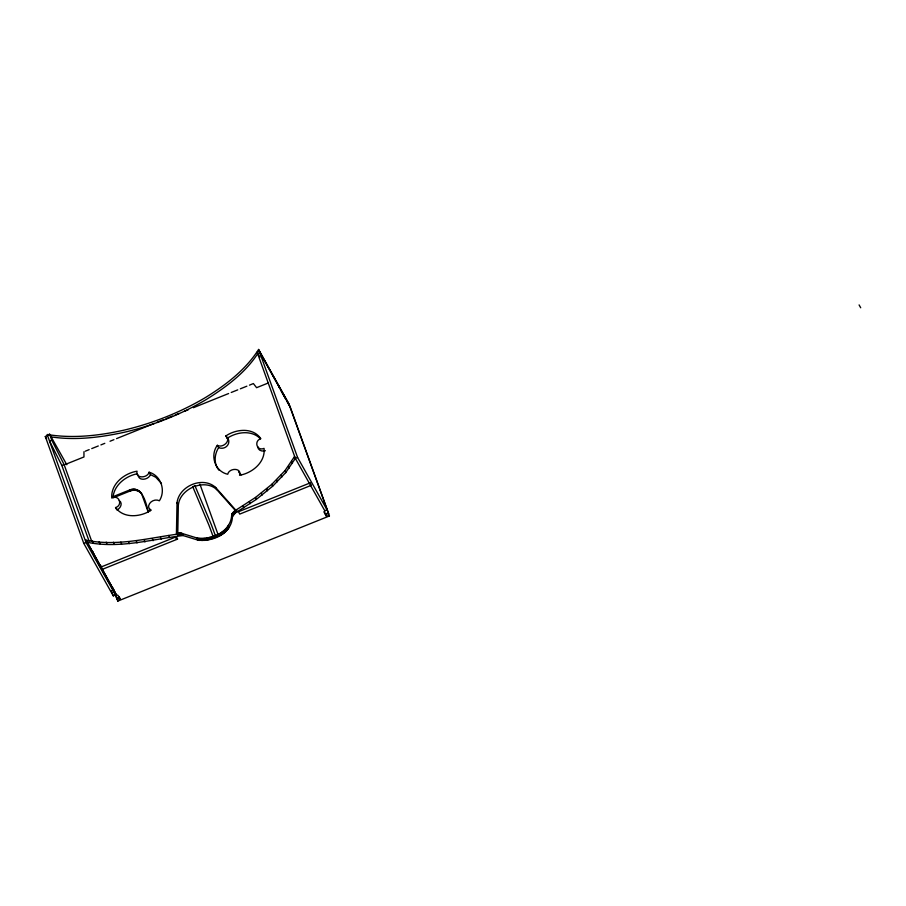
<?xml version="1.0" encoding="UTF-8"?>
<svg xmlns="http://www.w3.org/2000/svg" width="906" height="906" viewBox="0 0 906 906"><rect width="100%" height="100%" fill="white"/><g stroke="black" fill="none" stroke-linecap="round" stroke-linejoin="round"><path stroke-width="1.36" d="M83.952 451.732L83.952 456.964L65.255 464.472M176.41 534.302L177.021 502.819C178.924 486.114 202.672 475.854 215.503 487.349L236.33 510.735M177.769 533.894L178.335 505.152C179.116 496.567 186.104 489.92 193.737 486.76M112.967 497.541C114.043 485.129 125.606 476.069 137.191 473.781M113.091 588.096L117.78 601.086L119.977 598.866L118.018 595.389L116.285 594.676L86.047 540.191C118.29 546.964 150.906 537.269 182.321 533.521L196.84 537.971C211.619 540.146 231.166 531.822 231.721 514.54L234.699 510.893L255.515 497.451L271.891 484.257L285.005 470.599L294.631 456.386M86.772 542.196C119.014 548.979 151.63 539.285 183.046 535.537L197.565 539.987C212.344 542.162 231.891 533.838 232.457 516.556L235.424 512.909L256.239 499.466L272.615 486.273L285.73 472.615L295.356 458.402L257.168 352.309L259.41 351.415L288.833 403.759L328.719 513.951L325.413 513.838L324.133 511.573M150.43 510.633A4.87 4.292 -29.3 0 1 149.988 509.353A4.87 4.292 -29.3 0 1 148.709 505.605C149.762 501.233 155.402 498.662 159.388 500.78C165.979 490.576 161.064 475.548 149.105 472.219C147.553 478.3 135.085 478.855 137.055 471.199C124.247 473.26 110.702 483.997 111.766 498.04C119.037 494.2 123.239 505.208 115.549 507.575L116.863 509.908C120.453 508.64 123.159 503.102 119.241 500.622M149.105 472.219L150.419 474.551C148.833 479.818 138.505 481.618 138.063 474.903M217.327 445.299C209.784 455.514 215.005 471.573 227.746 474.246C229.003 467.802 242.14 467.451 239.546 475.276C252.185 473.136 265.583 462.286 264.054 448.391C256.862 451.494 253.646 440.86 260.815 438.674C253.068 427.145 235.832 428.934 225.662 436.103C233.001 441.301 226.319 450.837 218.629 447.621L217.327 445.299C222.582 448.583 231.834 440.52 225.662 436.103M218.629 447.621C214.348 454.314 213.567 463.781 218.901 470.146M288.765 403.793L258.606 349.444C245.707 369.75 226.228 384.642 206.047 397.179A140.6 65.787 -19.8 0 1 124.122 430.124C98.947 435.718 72.797 438.697 47.169 434.484L86.025 542.501L115.538 594.982L113.295 595.876L83.782 543.407L45.3 436.499L47.542 435.605M257.723 353.68C245.084 373.046 226.092 387.055 206.772 399.195A140.6 65.787 -19.8 0 1 124.847 432.139C100.589 437.428 75.413 440.678 50.691 436.817M114.111 591.482L117.044 599.081L119.252 596.85L119.977 598.866M226.976 438.436C236.625 431.8 251.687 429.704 260.498 438.798M47.384 435.095L49.626 434.2L66.806 464.744M91.778 541.471L64.1 464.585L51.801 440.225L49.558 441.12L61.857 465.491L89.06 541.052M85.255 451.211L89.162 449.636M91.766 448.583L98.29 445.967M100.894 444.914L104.802 443.34M110.022 441.245L113.93 439.67M116.534 438.617L154.326 423.419M156.942 422.366L163.454 419.75M166.058 418.697L172.57 416.08M175.186 415.027L179.094 413.453M184.303 411.358L188.21 409.784M193.431 407.689L228.618 393.532M231.223 392.479L237.746 389.863M240.35 388.81L246.862 386.183M249.467 385.141L253.386 383.566L256.602 387.689L268.199 383.023M61.857 465.491L64.1 464.585M112.967 496.692L129.762 489.931C142.367 485.118 146.206 503.634 148.267 511.697M113.522 497.688L130.328 490.927C134.156 489.319 139.071 490.327 141.551 493.77L140.996 492.773M83.782 543.407L86.025 542.501M324.79 510.746L327.032 509.851L297.598 457.507L295.356 458.402L324.824 510.814L324.223 512.456L326.137 515.854L329.444 515.967L290.226 407.054L286.692 400.769M100.657 565.457L102.095 569.432L177.667 539.059L176.353 536.726L100.781 567.111L99.83 564.449M116.489 598.073L119.105 597.031M325.537 513.996L328.153 512.955M117.044 599.081L119.66 598.028M117.78 601.086L329.444 515.967M194.813 486.42C202.015 483.736 211.075 484.053 216.817 489.67L235.832 511.029M265.367 450.724C262.389 451.8 257.904 450.497 257.825 446.817M150.419 474.551L155.798 477.281L161.483 483.476M238.527 471.947L241.211 474.835M149.988 509.353L151.234 510.112C140.804 517.133 123.714 518.866 115.549 507.575M859.092 304.914L860.7 307.768M259.331 351.449L290.045 406.726M281.336 391.233L285.356 398.38M257.168 352.309L259.897 357.179M215.503 487.349L216.817 489.67M177.021 502.819L178.335 505.152M175.345 537.122L176.659 539.455M140.294 491.935L140.849 492.932M139.479 491.188L140.045 492.185M138.584 490.542L139.15 491.55M137.599 490.021L138.165 491.018M136.557 489.614L137.123 490.622M135.458 489.342L136.025 490.339M134.326 489.195L134.892 490.191M133.182 489.183L133.737 490.18M132.027 489.297L132.582 490.305M130.883 489.557L131.438 490.554M129.762 489.931L130.328 490.927M45.3 436.499L46.67 438.946M86.047 540.191L99.082 563.373M100.464 565.82L116.285 594.676M114.518 592.06L94.79 556.964L92.876 551.663M325.413 513.838L326.137 515.854M278.561 385.537L279.32 387.655M258.606 349.444L297.598 457.507M294.439 456.907L295.163 458.923M291.732 461.448L292.457 463.464M288.572 466.024L289.308 468.028M285.005 470.599L285.73 472.615M281.03 475.174L281.755 477.19M276.647 479.738L277.372 481.754M271.891 484.257L272.615 486.273M266.772 488.73L267.497 490.746M261.313 493.136L262.038 495.152M255.515 497.451L256.239 499.466M249.422 501.675L250.147 503.691M243.035 505.786L243.759 507.802M236.387 509.772L237.112 511.788M235.798 510.135L236.523 512.15M235.232 510.508L235.956 512.524M234.699 510.893L235.424 512.909M234.201 511.29L234.926 513.306M233.737 511.686L234.461 513.702M233.318 512.094L234.042 514.11M232.944 512.513L233.669 514.529M232.604 512.921L233.329 514.936M232.31 513.328L233.035 515.344M232.072 513.736L232.797 515.752M231.868 514.144L232.604 516.16M231.721 514.54L232.457 516.556M228.38 525.287L229.105 527.303M227.938 526.25L228.663 528.266M227.338 527.224L228.063 529.24M226.568 528.209L227.293 530.225M225.651 529.195L226.375 531.21M224.586 530.157L225.311 532.173M223.386 531.109L224.11 533.113M222.072 532.015L222.797 534.03M220.656 532.875L221.381 534.891M219.15 533.679L219.875 535.695M199.898 484.132L217.995 534.381M217.565 534.427L218.289 536.443M215.934 535.106L216.659 537.122M214.258 535.695L214.982 537.711M212.717 536.329L213.442 538.345M211.143 536.884L211.879 538.9M209.558 537.371L210.283 539.387M207.972 537.779L208.697 539.795M206.387 538.107L207.112 540.123M204.835 538.357L205.56 540.372M203.318 538.515L204.043 540.52M201.868 538.583L202.593 540.588M200.475 538.56L201.2 540.576M199.161 538.447L199.886 540.463M197.95 538.255L198.674 540.27M196.84 537.971L197.565 539.987M182.321 533.521L183.046 535.537M182.015 533.385L182.74 535.401M181.664 533.283L182.389 535.287M181.291 533.192L182.015 535.208M180.894 533.124L181.619 535.14M180.464 533.079L181.189 535.095M180.011 533.068L180.736 535.084M179.535 533.068L180.26 535.084M179.048 533.102L179.773 535.118M178.55 533.158L179.275 535.174M178.04 533.238L178.765 535.253M177.508 533.34L178.233 535.355M176.987 533.464L177.712 535.48M168.72 535.469L169.445 537.485M160.487 537.224L161.211 539.229M141.585 493.691L148.176 512.003M152.333 538.719L153.057 540.735M144.258 539.953L144.983 541.969M136.308 540.927L137.032 542.943M128.505 541.629L129.23 543.645M120.872 542.071L121.597 544.087M113.431 542.241L114.156 544.246M106.206 542.128L106.931 544.144M99.218 541.754L99.943 543.77M111.393 590.599L113.295 595.876M92.491 541.097L93.216 543.113M49.626 434.2L51.801 440.225M194.994 485.82L192.751 486.715L208.912 525.14A41.382 2.865 68.1 0 1 213.272 537.054L215.515 536.148A41.382 2.865 68.1 0 0 211.155 524.246L194.994 485.82M310.067 482.943L238.437 511.754L239.75 514.087L311.381 485.276L310.067 482.943"/></g></svg>
